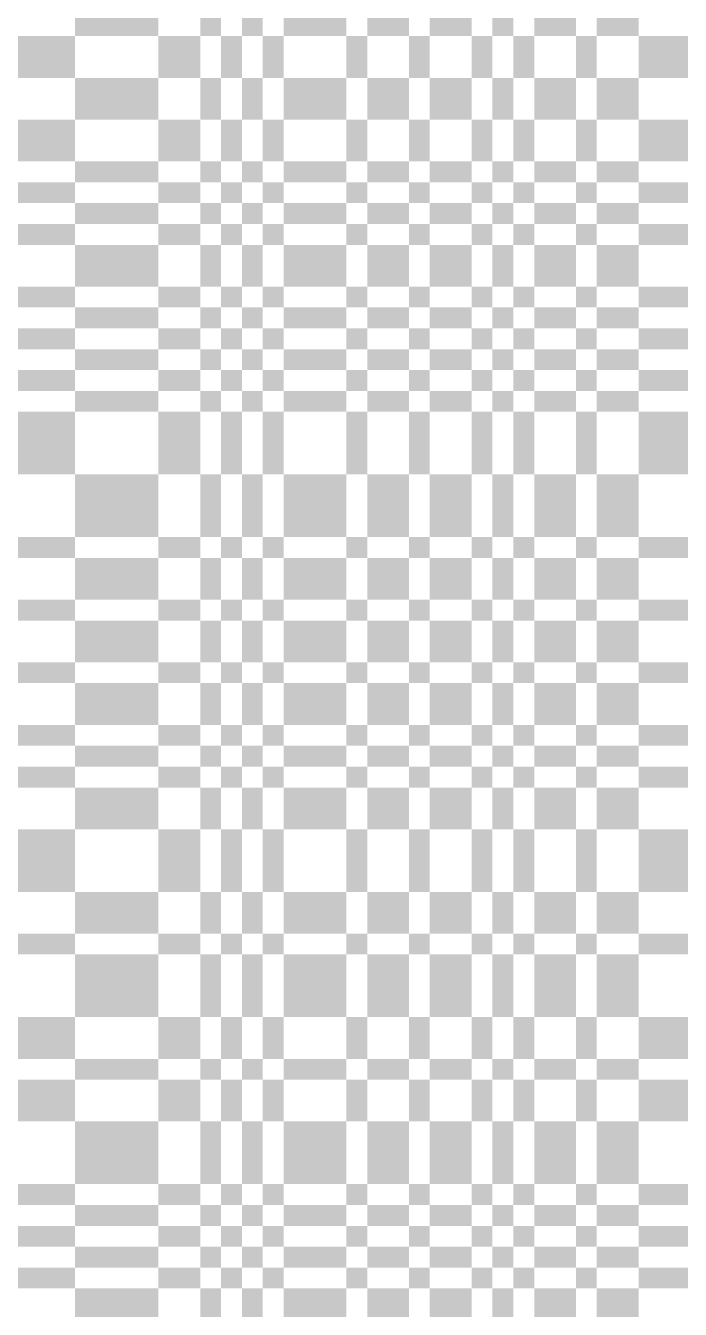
# Model space of a CAD drawing. Extents: x 0 to 200, y 0 to 200.
# Drawn here: x 137.46 to 150, y 75.6 to 100.2 of the extents above; entities that cross this region are included whole.
import ezdxf

# ---------------------------------------------------------------- set-up
doc = ezdxf.new("R2010")
doc.units = 0

msp = doc.modelspace()

# ---------------------------------------------------------------- linework, layer by layer
at = {"layer": 'CHROME'}
for points in [[(138.4, 100), (140, 100), (138.4, 100.4), (140, 100.4)], [(140.8, 100), (141.2, 100), (140.8, 100.4), (141.2, 100.4)], [(141.6, 100), (142, 100), (141.6, 100.4), (142, 100.4)], [(142.4, 100), (143.6, 100), (142.4, 100.4), (143.6, 100.4)], [(144, 100), (144.8, 100), (144, 100.4), (144.8, 100.4)], [(145.2, 100), (146, 100), (145.2, 100.4), (146, 100.4)], [(146.4, 100), (146.8, 100), (146.4, 100.4), (146.8, 100.4)], [(147.2, 100), (148, 100), (147.2, 100.4), (148, 100.4)], [(148.4, 100), (149.2, 100), (148.4, 100.4), (149.2, 100.4)], [(137.2, 99.2), (138.4, 99.2), (137.2, 100), (138.4, 100)], [(140, 99.2), (140.8, 99.2), (140, 100), (140.8, 100)], [(141.2, 99.2), (141.6, 99.2), (141.2, 100), (141.6, 100)], [(142, 99.2), (142.4, 99.2), (142, 100), (142.4, 100)], [(143.6, 99.2), (144, 99.2), (143.6, 100), (144, 100)], [(144.8, 99.2), (145.2, 99.2), (144.8, 100), (145.2, 100)], [(146, 99.2), (146.4, 99.2), (146, 100), (146.4, 100)], [(146.8, 99.2), (147.2, 99.2), (146.8, 100), (147.2, 100)], [(148, 99.2), (148.4, 99.2), (148, 100), (148.4, 100)], [(149.2, 99.2), (150.8, 99.2), (149.2, 100), (150.8, 100)], [(138.4, 98.4), (140, 98.4), (138.4, 99.2), (140, 99.2)], [(140.8, 98.4), (141.2, 98.4), (140.8, 99.2), (141.2, 99.2)], [(141.6, 98.4), (142, 98.4), (141.6, 99.2), (142, 99.2)], [(142.4, 98.4), (143.6, 98.4), (142.4, 99.2), (143.6, 99.2)], [(144, 98.4), (144.8, 98.4), (144, 99.2), (144.8, 99.2)], [(145.2, 98.4), (146, 98.4), (145.2, 99.2), (146, 99.2)], [(146.4, 98.4), (146.8, 98.4), (146.4, 99.2), (146.8, 99.2)], [(147.2, 98.4), (148, 98.4), (147.2, 99.2), (148, 99.2)], [(148.4, 98.4), (149.2, 98.4), (148.4, 99.2), (149.2, 99.2)], [(137.2, 97.6), (138.4, 97.6), (137.2, 98.4), (138.4, 98.4)], [(140, 97.6), (140.8, 97.6), (140, 98.4), (140.8, 98.4)], [(141.2, 97.6), (141.6, 97.6), (141.2, 98.4), (141.6, 98.4)], [(142, 97.6), (142.4, 97.6), (142, 98.4), (142.4, 98.4)], [(143.6, 97.6), (144, 97.6), (143.6, 98.4), (144, 98.4)], [(144.8, 97.6), (145.2, 97.6), (144.8, 98.4), (145.2, 98.4)], [(146, 97.6), (146.4, 97.6), (146, 98.4), (146.4, 98.4)], [(146.8, 97.6), (147.2, 97.6), (146.8, 98.4), (147.2, 98.4)], [(148, 97.6), (148.4, 97.6), (148, 98.4), (148.4, 98.4)], [(149.2, 97.6), (150.8, 97.6), (149.2, 98.4), (150.8, 98.4)], [(138.4, 97.2), (140, 97.2), (138.4, 97.6), (140, 97.6)], [(140.8, 97.2), (141.2, 97.2), (140.8, 97.6), (141.2, 97.6)], [(141.6, 97.2), (142, 97.2), (141.6, 97.6), (142, 97.6)], [(142.4, 97.2), (143.6, 97.2), (142.4, 97.6), (143.6, 97.6)], [(144, 97.2), (144.8, 97.2), (144, 97.6), (144.8, 97.6)], [(145.2, 97.2), (146, 97.2), (145.2, 97.6), (146, 97.6)], [(146.4, 97.2), (146.8, 97.2), (146.4, 97.6), (146.8, 97.6)], [(147.2, 97.2), (148, 97.2), (147.2, 97.6), (148, 97.6)], [(148.4, 97.2), (149.2, 97.2), (148.4, 97.6), (149.2, 97.6)], [(137.2, 96.8), (138.4, 96.8), (137.2, 97.2), (138.4, 97.2)], [(140, 96.8), (140.8, 96.8), (140, 97.2), (140.8, 97.2)], [(141.2, 96.8), (141.6, 96.8), (141.2, 97.2), (141.6, 97.2)], [(142, 96.8), (142.4, 96.8), (142, 97.2), (142.4, 97.2)], [(143.6, 96.8), (144, 96.8), (143.6, 97.2), (144, 97.2)], [(144.8, 96.8), (145.2, 96.8), (144.8, 97.2), (145.2, 97.2)], [(146, 96.8), (146.4, 96.8), (146, 97.2), (146.4, 97.2)], [(146.8, 96.8), (147.2, 96.8), (146.8, 97.2), (147.2, 97.2)], [(148, 96.8), (148.4, 96.8), (148, 97.2), (148.4, 97.2)], [(149.2, 96.8), (150.8, 96.8), (149.2, 97.2), (150.8, 97.2)], [(138.4, 96.4), (140, 96.4), (138.4, 96.8), (140, 96.8)], [(140.8, 96.4), (141.2, 96.4), (140.8, 96.8), (141.2, 96.8)], [(141.6, 96.4), (142, 96.4), (141.6, 96.8), (142, 96.8)], [(142.4, 96.4), (143.6, 96.4), (142.4, 96.8), (143.6, 96.8)], [(144, 96.4), (144.8, 96.4), (144, 96.8), (144.8, 96.8)], [(145.2, 96.4), (146, 96.4), (145.2, 96.8), (146, 96.8)], [(146.4, 96.4), (146.8, 96.4), (146.4, 96.8), (146.8, 96.8)], [(147.2, 96.4), (148, 96.4), (147.2, 96.8), (148, 96.8)], [(148.4, 96.4), (149.2, 96.4), (148.4, 96.8), (149.2, 96.8)], [(137.2, 96), (138.4, 96), (137.2, 96.4), (138.4, 96.4)], [(140, 96), (140.8, 96), (140, 96.4), (140.8, 96.4)], [(141.2, 96), (141.6, 96), (141.2, 96.4), (141.6, 96.4)], [(142, 96), (142.4, 96), (142, 96.4), (142.4, 96.4)], [(143.6, 96), (144, 96), (143.6, 96.4), (144, 96.4)], [(144.8, 96), (145.2, 96), (144.8, 96.4), (145.2, 96.4)], [(146, 96), (146.4, 96), (146, 96.4), (146.4, 96.4)], [(146.8, 96), (147.2, 96), (146.8, 96.4), (147.2, 96.4)], [(148, 96), (148.4, 96), (148, 96.4), (148.4, 96.4)], [(149.2, 96), (150.8, 96), (149.2, 96.4), (150.8, 96.4)], [(138.4, 95.2), (140, 95.2), (138.4, 96), (140, 96)], [(140.8, 95.2), (141.2, 95.2), (140.8, 96), (141.2, 96)], [(141.6, 95.2), (142, 95.2), (141.6, 96), (142, 96)], [(142.4, 95.2), (143.6, 95.2), (142.4, 96), (143.6, 96)], [(144, 95.2), (144.8, 95.2), (144, 96), (144.8, 96)], [(145.2, 95.2), (146, 95.2), (145.2, 96), (146, 96)], [(146.4, 95.2), (146.8, 95.2), (146.4, 96), (146.8, 96)], [(147.2, 95.2), (148, 95.2), (147.2, 96), (148, 96)], [(148.4, 95.2), (149.2, 95.2), (148.4, 96), (149.2, 96)], [(137.2, 94.8), (138.4, 94.8), (137.2, 95.2), (138.4, 95.2)], [(140, 94.8), (140.8, 94.8), (140, 95.2), (140.8, 95.2)], [(141.2, 94.8), (141.6, 94.8), (141.2, 95.2), (141.6, 95.2)], [(142, 94.8), (142.4, 94.8), (142, 95.2), (142.4, 95.2)], [(143.6, 94.8), (144, 94.8), (143.6, 95.2), (144, 95.2)], [(144.8, 94.8), (145.2, 94.8), (144.8, 95.2), (145.2, 95.2)], [(146, 94.8), (146.4, 94.8), (146, 95.2), (146.4, 95.2)], [(146.8, 94.8), (147.2, 94.8), (146.8, 95.2), (147.2, 95.2)], [(148, 94.8), (148.4, 94.8), (148, 95.2), (148.4, 95.2)], [(149.2, 94.8), (150.8, 94.8), (149.2, 95.2), (150.8, 95.2)], [(138.4, 94.4), (140, 94.4), (138.4, 94.8), (140, 94.8)], [(140.8, 94.4), (141.2, 94.4), (140.8, 94.8), (141.2, 94.8)], [(141.6, 94.4), (142, 94.4), (141.6, 94.8), (142, 94.8)], [(142.4, 94.4), (143.6, 94.4), (142.4, 94.8), (143.6, 94.8)], [(144, 94.4), (144.8, 94.4), (144, 94.8), (144.8, 94.8)], [(145.2, 94.4), (146, 94.4), (145.2, 94.8), (146, 94.8)], [(146.4, 94.4), (146.8, 94.4), (146.4, 94.8), (146.8, 94.8)], [(147.2, 94.4), (148, 94.4), (147.2, 94.8), (148, 94.8)], [(148.4, 94.4), (149.2, 94.4), (148.4, 94.8), (149.2, 94.8)], [(137.2, 94), (138.4, 94), (137.2, 94.4), (138.4, 94.4)], [(140, 94), (140.8, 94), (140, 94.4), (140.8, 94.4)], [(141.2, 94), (141.6, 94), (141.2, 94.4), (141.6, 94.4)], [(142, 94), (142.4, 94), (142, 94.4), (142.4, 94.4)], [(143.6, 94), (144, 94), (143.6, 94.4), (144, 94.4)], [(144.8, 94), (145.2, 94), (144.8, 94.4), (145.2, 94.4)], [(146, 94), (146.4, 94), (146, 94.4), (146.4, 94.4)], [(146.8, 94), (147.2, 94), (146.8, 94.4), (147.2, 94.4)], [(148, 94), (148.4, 94), (148, 94.4), (148.4, 94.4)], [(149.2, 94), (150.8, 94), (149.2, 94.4), (150.8, 94.4)], [(138.4, 93.6), (140, 93.6), (138.4, 94), (140, 94)], [(140.8, 93.6), (141.2, 93.6), (140.8, 94), (141.2, 94)], [(141.6, 93.6), (142, 93.6), (141.6, 94), (142, 94)], [(142.4, 93.6), (143.6, 93.6), (142.4, 94), (143.6, 94)], [(144, 93.6), (144.8, 93.6), (144, 94), (144.8, 94)], [(145.2, 93.6), (146, 93.6), (145.2, 94), (146, 94)], [(146.4, 93.6), (146.8, 93.6), (146.4, 94), (146.8, 94)], [(147.2, 93.6), (148, 93.6), (147.2, 94), (148, 94)], [(148.4, 93.6), (149.2, 93.6), (148.4, 94), (149.2, 94)], [(137.2, 93.2), (138.4, 93.2), (137.2, 93.6), (138.4, 93.6)], [(140, 93.2), (140.8, 93.2), (140, 93.6), (140.8, 93.6)], [(141.2, 93.2), (141.6, 93.2), (141.2, 93.6), (141.6, 93.6)], [(142, 93.2), (142.4, 93.2), (142, 93.6), (142.4, 93.6)], [(143.6, 93.2), (144, 93.2), (143.6, 93.6), (144, 93.6)], [(144.8, 93.2), (145.2, 93.2), (144.8, 93.6), (145.2, 93.6)], [(146, 93.2), (146.4, 93.2), (146, 93.6), (146.4, 93.6)], [(146.8, 93.2), (147.2, 93.2), (146.8, 93.6), (147.2, 93.6)], [(148, 93.2), (148.4, 93.2), (148, 93.6), (148.4, 93.6)], [(149.2, 93.2), (150.8, 93.2), (149.2, 93.6), (150.8, 93.6)], [(138.4, 92.8), (140, 92.8), (138.4, 93.2), (140, 93.2)], [(140.8, 92.8), (141.2, 92.8), (140.8, 93.2), (141.2, 93.2)], [(141.6, 92.8), (142, 92.8), (141.6, 93.2), (142, 93.2)], [(142.4, 92.8), (143.6, 92.8), (142.4, 93.2), (143.6, 93.2)], [(144, 92.8), (144.8, 92.8), (144, 93.2), (144.8, 93.2)], [(145.2, 92.8), (146, 92.8), (145.2, 93.2), (146, 93.2)], [(146.4, 92.8), (146.8, 92.8), (146.4, 93.2), (146.8, 93.2)], [(147.2, 92.8), (148, 92.8), (147.2, 93.2), (148, 93.2)], [(148.4, 92.8), (149.2, 92.8), (148.4, 93.2), (149.2, 93.2)], [(137.2, 91.6), (138.4, 91.6), (137.2, 92.8), (138.4, 92.8)], [(140, 91.6), (140.8, 91.6), (140, 92.8), (140.8, 92.8)], [(141.2, 91.6), (141.6, 91.6), (141.2, 92.8), (141.6, 92.8)], [(142, 91.6), (142.4, 91.6), (142, 92.8), (142.4, 92.8)], [(143.6, 91.6), (144, 91.6), (143.6, 92.8), (144, 92.8)], [(144.8, 91.6), (145.2, 91.6), (144.8, 92.8), (145.2, 92.8)], [(146, 91.6), (146.4, 91.6), (146, 92.8), (146.4, 92.8)], [(146.8, 91.6), (147.2, 91.6), (146.8, 92.8), (147.2, 92.8)], [(148, 91.6), (148.4, 91.6), (148, 92.8), (148.4, 92.8)], [(149.2, 91.6), (150.8, 91.6), (149.2, 92.8), (150.8, 92.8)], [(138.4, 90.4), (140, 90.4), (138.4, 91.6), (140, 91.6)], [(140.8, 90.4), (141.2, 90.4), (140.8, 91.6), (141.2, 91.6)], [(141.6, 90.4), (142, 90.4), (141.6, 91.6), (142, 91.6)], [(142.4, 90.4), (143.6, 90.4), (142.4, 91.6), (143.6, 91.6)], [(144, 90.4), (144.8, 90.4), (144, 91.6), (144.8, 91.6)], [(145.2, 90.4), (146, 90.4), (145.2, 91.6), (146, 91.6)], [(146.4, 90.4), (146.8, 90.4), (146.4, 91.6), (146.8, 91.6)], [(147.2, 90.4), (148, 90.4), (147.2, 91.6), (148, 91.6)], [(148.4, 90.4), (149.2, 90.4), (148.4, 91.6), (149.2, 91.6)], [(137.2, 90), (138.4, 90), (137.2, 90.4), (138.4, 90.4)], [(140, 90), (140.8, 90), (140, 90.4), (140.8, 90.4)], [(141.2, 90), (141.6, 90), (141.2, 90.4), (141.6, 90.4)], [(142, 90), (142.4, 90), (142, 90.4), (142.4, 90.4)], [(143.6, 90), (144, 90), (143.6, 90.4), (144, 90.4)], [(144.8, 90), (145.2, 90), (144.8, 90.4), (145.2, 90.4)], [(146, 90), (146.4, 90), (146, 90.4), (146.4, 90.4)], [(146.8, 90), (147.2, 90), (146.8, 90.4), (147.2, 90.4)], [(148, 90), (148.4, 90), (148, 90.4), (148.4, 90.4)], [(149.2, 90), (150.8, 90), (149.2, 90.4), (150.8, 90.4)], [(138.4, 89.2), (140, 89.2), (138.4, 90), (140, 90)], [(140.8, 89.2), (141.2, 89.2), (140.8, 90), (141.2, 90)], [(141.6, 89.2), (142, 89.2), (141.6, 90), (142, 90)], [(142.4, 89.2), (143.6, 89.2), (142.4, 90), (143.6, 90)], [(144, 89.2), (144.8, 89.2), (144, 90), (144.8, 90)], [(145.2, 89.2), (146, 89.2), (145.2, 90), (146, 90)], [(146.4, 89.2), (146.8, 89.2), (146.4, 90), (146.8, 90)], [(147.2, 89.2), (148, 89.2), (147.2, 90), (148, 90)], [(148.4, 89.2), (149.2, 89.2), (148.4, 90), (149.2, 90)], [(137.2, 88.8), (138.4, 88.8), (137.2, 89.2), (138.4, 89.2)], [(140, 88.8), (140.8, 88.8), (140, 89.2), (140.8, 89.2)], [(141.2, 88.8), (141.6, 88.8), (141.2, 89.2), (141.6, 89.2)], [(142, 88.8), (142.4, 88.8), (142, 89.2), (142.4, 89.2)], [(143.6, 88.8), (144, 88.8), (143.6, 89.2), (144, 89.2)], [(144.8, 88.8), (145.2, 88.8), (144.8, 89.2), (145.2, 89.2)], [(146, 88.8), (146.4, 88.8), (146, 89.2), (146.4, 89.2)], [(146.8, 88.8), (147.2, 88.8), (146.8, 89.2), (147.2, 89.2)], [(148, 88.8), (148.4, 88.8), (148, 89.2), (148.4, 89.2)], [(149.2, 88.8), (150.8, 88.8), (149.2, 89.2), (150.8, 89.2)], [(138.4, 88), (140, 88), (138.4, 88.8), (140, 88.8)], [(140.8, 88), (141.2, 88), (140.8, 88.8), (141.2, 88.8)], [(141.6, 88), (142, 88), (141.6, 88.8), (142, 88.8)], [(142.4, 88), (143.6, 88), (142.4, 88.8), (143.6, 88.8)], [(144, 88), (144.8, 88), (144, 88.8), (144.8, 88.8)], [(145.2, 88), (146, 88), (145.2, 88.8), (146, 88.8)], [(146.4, 88), (146.8, 88), (146.4, 88.8), (146.8, 88.8)], [(147.2, 88), (148, 88), (147.2, 88.8), (148, 88.8)], [(148.4, 88), (149.2, 88), (148.4, 88.8), (149.2, 88.8)], [(137.2, 87.6), (138.4, 87.6), (137.2, 88), (138.4, 88)], [(140, 87.6), (140.8, 87.6), (140, 88), (140.8, 88)], [(141.2, 87.6), (141.6, 87.6), (141.2, 88), (141.6, 88)], [(142, 87.6), (142.4, 87.6), (142, 88), (142.4, 88)], [(143.6, 87.6), (144, 87.6), (143.6, 88), (144, 88)], [(144.8, 87.6), (145.2, 87.6), (144.8, 88), (145.2, 88)], [(146, 87.6), (146.4, 87.6), (146, 88), (146.4, 88)], [(146.8, 87.6), (147.2, 87.6), (146.8, 88), (147.2, 88)], [(148, 87.6), (148.4, 87.6), (148, 88), (148.4, 88)], [(149.2, 87.6), (150.8, 87.6), (149.2, 88), (150.8, 88)], [(138.4, 86.8), (140, 86.8), (138.4, 87.6), (140, 87.6)], [(140.8, 86.8), (141.2, 86.8), (140.8, 87.6), (141.2, 87.6)], [(141.6, 86.8), (142, 86.8), (141.6, 87.6), (142, 87.6)], [(142.4, 86.8), (143.6, 86.8), (142.4, 87.6), (143.6, 87.6)], [(144, 86.8), (144.8, 86.8), (144, 87.6), (144.8, 87.6)], [(145.2, 86.8), (146, 86.8), (145.2, 87.6), (146, 87.6)], [(146.4, 86.8), (146.8, 86.8), (146.4, 87.6), (146.8, 87.6)], [(147.2, 86.8), (148, 86.8), (147.2, 87.6), (148, 87.6)], [(148.4, 86.8), (149.2, 86.8), (148.4, 87.6), (149.2, 87.6)], [(137.2, 86.4), (138.4, 86.4), (137.2, 86.8), (138.4, 86.8)], [(140, 86.4), (140.8, 86.4), (140, 86.8), (140.8, 86.8)], [(141.2, 86.4), (141.6, 86.4), (141.2, 86.8), (141.6, 86.8)], [(142, 86.4), (142.4, 86.4), (142, 86.8), (142.4, 86.8)], [(143.6, 86.4), (144, 86.4), (143.6, 86.8), (144, 86.8)], [(144.8, 86.4), (145.2, 86.4), (144.8, 86.8), (145.2, 86.8)], [(146, 86.4), (146.4, 86.4), (146, 86.8), (146.4, 86.8)], [(146.8, 86.4), (147.2, 86.4), (146.8, 86.8), (147.2, 86.8)], [(148, 86.4), (148.4, 86.4), (148, 86.8), (148.4, 86.8)], [(149.2, 86.4), (150.8, 86.4), (149.2, 86.8), (150.8, 86.8)], [(138.4, 86), (140, 86), (138.4, 86.4), (140, 86.4)], [(140.8, 86), (141.2, 86), (140.8, 86.4), (141.2, 86.4)], [(141.6, 86), (142, 86), (141.6, 86.4), (142, 86.4)], [(142.4, 86), (143.6, 86), (142.4, 86.4), (143.6, 86.4)], [(144, 86), (144.8, 86), (144, 86.4), (144.8, 86.4)], [(145.2, 86), (146, 86), (145.2, 86.4), (146, 86.4)], [(146.4, 86), (146.8, 86), (146.4, 86.4), (146.8, 86.4)], [(147.2, 86), (148, 86), (147.2, 86.4), (148, 86.4)], [(148.4, 86), (149.2, 86), (148.4, 86.4), (149.2, 86.4)], [(137.2, 85.6), (138.4, 85.6), (137.2, 86), (138.4, 86)], [(140, 85.6), (140.8, 85.6), (140, 86), (140.8, 86)], [(141.2, 85.6), (141.6, 85.6), (141.2, 86), (141.6, 86)], [(142, 85.6), (142.4, 85.6), (142, 86), (142.4, 86)], [(143.6, 85.6), (144, 85.6), (143.6, 86), (144, 86)], [(144.8, 85.6), (145.2, 85.6), (144.8, 86), (145.2, 86)], [(146, 85.6), (146.4, 85.6), (146, 86), (146.4, 86)], [(146.8, 85.6), (147.2, 85.6), (146.8, 86), (147.2, 86)], [(148, 85.6), (148.4, 85.6), (148, 86), (148.4, 86)], [(149.2, 85.6), (150.8, 85.6), (149.2, 86), (150.8, 86)], [(138.4, 84.8), (140, 84.8), (138.4, 85.6), (140, 85.6)], [(140.8, 84.8), (141.2, 84.8), (140.8, 85.6), (141.2, 85.6)], [(141.6, 84.8), (142, 84.8), (141.6, 85.6), (142, 85.6)], [(142.4, 84.8), (143.6, 84.8), (142.4, 85.6), (143.6, 85.6)], [(144, 84.8), (144.8, 84.8), (144, 85.6), (144.8, 85.6)], [(145.2, 84.8), (146, 84.8), (145.2, 85.6), (146, 85.6)], [(146.4, 84.8), (146.8, 84.8), (146.4, 85.6), (146.8, 85.6)], [(147.2, 84.8), (148, 84.8), (147.2, 85.6), (148, 85.6)], [(148.4, 84.8), (149.2, 84.8), (148.4, 85.6), (149.2, 85.6)], [(137.2, 83.6), (138.4, 83.6), (137.2, 84.8), (138.4, 84.8)], [(140, 83.6), (140.8, 83.6), (140, 84.8), (140.8, 84.8)], [(141.2, 83.6), (141.6, 83.6), (141.2, 84.8), (141.6, 84.8)], [(142, 83.6), (142.4, 83.6), (142, 84.8), (142.4, 84.8)], [(143.6, 83.6), (144, 83.6), (143.6, 84.8), (144, 84.8)], [(144.8, 83.6), (145.2, 83.6), (144.8, 84.8), (145.2, 84.8)], [(146, 83.6), (146.4, 83.6), (146, 84.8), (146.4, 84.8)], [(146.8, 83.6), (147.2, 83.6), (146.8, 84.8), (147.2, 84.8)], [(148, 83.6), (148.4, 83.6), (148, 84.8), (148.4, 84.8)], [(149.2, 83.6), (150.8, 83.6), (149.2, 84.8), (150.8, 84.8)], [(138.4, 82.8), (140, 82.8), (138.4, 83.6), (140, 83.6)], [(140.8, 82.8), (141.2, 82.8), (140.8, 83.6), (141.2, 83.6)], [(141.6, 82.8), (142, 82.8), (141.6, 83.6), (142, 83.6)], [(142.4, 82.8), (143.6, 82.8), (142.4, 83.6), (143.6, 83.6)], [(144, 82.8), (144.8, 82.8), (144, 83.6), (144.8, 83.6)], [(145.2, 82.8), (146, 82.8), (145.2, 83.6), (146, 83.6)], [(146.4, 82.8), (146.8, 82.8), (146.4, 83.6), (146.8, 83.6)], [(147.2, 82.8), (148, 82.8), (147.2, 83.6), (148, 83.6)], [(148.4, 82.8), (149.2, 82.8), (148.4, 83.6), (149.2, 83.6)], [(137.2, 82.4), (138.4, 82.4), (137.2, 82.8), (138.4, 82.8)], [(140, 82.4), (140.8, 82.4), (140, 82.8), (140.8, 82.8)], [(141.2, 82.4), (141.6, 82.4), (141.2, 82.8), (141.6, 82.8)], [(142, 82.4), (142.4, 82.4), (142, 82.8), (142.4, 82.8)], [(143.6, 82.4), (144, 82.4), (143.6, 82.8), (144, 82.8)], [(144.8, 82.4), (145.2, 82.4), (144.8, 82.8), (145.2, 82.8)], [(146, 82.4), (146.4, 82.4), (146, 82.8), (146.4, 82.8)], [(146.8, 82.4), (147.2, 82.4), (146.8, 82.8), (147.2, 82.8)], [(148, 82.4), (148.4, 82.4), (148, 82.8), (148.4, 82.8)], [(149.2, 82.4), (150.8, 82.4), (149.2, 82.8), (150.8, 82.8)], [(138.4, 81.2), (140, 81.2), (138.4, 82.4), (140, 82.4)], [(140.8, 81.2), (141.2, 81.2), (140.8, 82.4), (141.2, 82.4)], [(141.6, 81.2), (142, 81.2), (141.6, 82.4), (142, 82.4)], [(142.4, 81.2), (143.6, 81.2), (142.4, 82.4), (143.6, 82.4)], [(144, 81.2), (144.8, 81.2), (144, 82.4), (144.8, 82.4)], [(145.2, 81.2), (146, 81.2), (145.2, 82.4), (146, 82.4)], [(146.4, 81.2), (146.8, 81.2), (146.4, 82.4), (146.8, 82.4)], [(147.2, 81.2), (148, 81.2), (147.2, 82.4), (148, 82.4)], [(148.4, 81.2), (149.2, 81.2), (148.4, 82.4), (149.2, 82.4)], [(137.2, 80.4), (138.4, 80.4), (137.2, 81.2), (138.4, 81.2)], [(140, 80.4), (140.8, 80.4), (140, 81.2), (140.8, 81.2)], [(141.2, 80.4), (141.6, 80.4), (141.2, 81.2), (141.6, 81.2)], [(142, 80.4), (142.4, 80.4), (142, 81.2), (142.4, 81.2)], [(143.6, 80.4), (144, 80.4), (143.6, 81.2), (144, 81.2)], [(144.8, 80.4), (145.2, 80.4), (144.8, 81.2), (145.2, 81.2)], [(146, 80.4), (146.4, 80.4), (146, 81.2), (146.4, 81.2)], [(146.8, 80.4), (147.2, 80.4), (146.8, 81.2), (147.2, 81.2)], [(148, 80.4), (148.4, 80.4), (148, 81.2), (148.4, 81.2)], [(149.2, 80.4), (150.8, 80.4), (149.2, 81.2), (150.8, 81.2)], [(138.4, 80), (140, 80), (138.4, 80.4), (140, 80.4)], [(140.8, 80), (141.2, 80), (140.8, 80.4), (141.2, 80.4)], [(141.6, 80), (142, 80), (141.6, 80.4), (142, 80.4)], [(142.4, 80), (143.6, 80), (142.4, 80.4), (143.6, 80.4)], [(144, 80), (144.8, 80), (144, 80.4), (144.8, 80.4)], [(145.2, 80), (146, 80), (145.2, 80.4), (146, 80.4)], [(146.4, 80), (146.8, 80), (146.4, 80.4), (146.8, 80.4)], [(147.2, 80), (148, 80), (147.2, 80.4), (148, 80.4)], [(148.4, 80), (149.2, 80), (148.4, 80.4), (149.2, 80.4)], [(137.2, 79.2), (138.4, 79.2), (137.2, 80), (138.4, 80)], [(140, 79.2), (140.8, 79.2), (140, 80), (140.8, 80)], [(141.2, 79.2), (141.6, 79.2), (141.2, 80), (141.6, 80)], [(142, 79.2), (142.4, 79.2), (142, 80), (142.4, 80)], [(143.6, 79.2), (144, 79.2), (143.6, 80), (144, 80)], [(144.8, 79.2), (145.2, 79.2), (144.8, 80), (145.2, 80)], [(146, 79.2), (146.4, 79.2), (146, 80), (146.4, 80)], [(146.8, 79.2), (147.2, 79.2), (146.8, 80), (147.2, 80)], [(148, 79.2), (148.4, 79.2), (148, 80), (148.4, 80)], [(149.2, 79.2), (150.8, 79.2), (149.2, 80), (150.8, 80)], [(138.4, 78), (140, 78), (138.4, 79.2), (140, 79.2)], [(140.8, 78), (141.2, 78), (140.8, 79.2), (141.2, 79.2)], [(141.6, 78), (142, 78), (141.6, 79.2), (142, 79.2)], [(142.4, 78), (143.6, 78), (142.4, 79.2), (143.6, 79.2)], [(144, 78), (144.8, 78), (144, 79.2), (144.8, 79.2)], [(145.2, 78), (146, 78), (145.2, 79.2), (146, 79.2)], [(146.4, 78), (146.8, 78), (146.4, 79.2), (146.8, 79.2)], [(147.2, 78), (148, 78), (147.2, 79.2), (148, 79.2)], [(148.4, 78), (149.2, 78), (148.4, 79.2), (149.2, 79.2)], [(137.2, 77.6), (138.4, 77.6), (137.2, 78), (138.4, 78)], [(140, 77.6), (140.8, 77.6), (140, 78), (140.8, 78)], [(141.2, 77.6), (141.6, 77.6), (141.2, 78), (141.6, 78)], [(142, 77.6), (142.4, 77.6), (142, 78), (142.4, 78)], [(143.6, 77.6), (144, 77.6), (143.6, 78), (144, 78)], [(144.8, 77.6), (145.2, 77.6), (144.8, 78), (145.2, 78)], [(146, 77.6), (146.4, 77.6), (146, 78), (146.4, 78)], [(146.8, 77.6), (147.2, 77.6), (146.8, 78), (147.2, 78)], [(148, 77.6), (148.4, 77.6), (148, 78), (148.4, 78)], [(149.2, 77.6), (150.8, 77.6), (149.2, 78), (150.8, 78)], [(138.4, 77.2), (140, 77.2), (138.4, 77.6), (140, 77.6)], [(140.8, 77.2), (141.2, 77.2), (140.8, 77.6), (141.2, 77.6)], [(141.6, 77.2), (142, 77.2), (141.6, 77.6), (142, 77.6)], [(142.4, 77.2), (143.6, 77.2), (142.4, 77.6), (143.6, 77.6)], [(144, 77.2), (144.8, 77.2), (144, 77.6), (144.8, 77.6)], [(145.2, 77.2), (146, 77.2), (145.2, 77.6), (146, 77.6)], [(146.4, 77.2), (146.8, 77.2), (146.4, 77.6), (146.8, 77.6)], [(147.2, 77.2), (148, 77.2), (147.2, 77.6), (148, 77.6)], [(148.4, 77.2), (149.2, 77.2), (148.4, 77.6), (149.2, 77.6)], [(137.2, 76.8), (138.4, 76.8), (137.2, 77.2), (138.4, 77.2)], [(140, 76.8), (140.8, 76.8), (140, 77.2), (140.8, 77.2)], [(141.2, 76.8), (141.6, 76.8), (141.2, 77.2), (141.6, 77.2)], [(142, 76.8), (142.4, 76.8), (142, 77.2), (142.4, 77.2)], [(143.6, 76.8), (144, 76.8), (143.6, 77.2), (144, 77.2)], [(144.8, 76.8), (145.2, 76.8), (144.8, 77.2), (145.2, 77.2)], [(146, 76.8), (146.4, 76.8), (146, 77.2), (146.4, 77.2)], [(146.8, 76.8), (147.2, 76.8), (146.8, 77.2), (147.2, 77.2)], [(148, 76.8), (148.4, 76.8), (148, 77.2), (148.4, 77.2)], [(149.2, 76.8), (150.8, 76.8), (149.2, 77.2), (150.8, 77.2)], [(138.4, 76.4), (140, 76.4), (138.4, 76.8), (140, 76.8)], [(140.8, 76.4), (141.2, 76.4), (140.8, 76.8), (141.2, 76.8)], [(141.6, 76.4), (142, 76.4), (141.6, 76.8), (142, 76.8)], [(142.4, 76.4), (143.6, 76.4), (142.4, 76.8), (143.6, 76.8)], [(144, 76.4), (144.8, 76.4), (144, 76.8), (144.8, 76.8)], [(145.2, 76.4), (146, 76.4), (145.2, 76.8), (146, 76.8)], [(146.4, 76.4), (146.8, 76.4), (146.4, 76.8), (146.8, 76.8)], [(147.2, 76.4), (148, 76.4), (147.2, 76.8), (148, 76.8)], [(148.4, 76.4), (149.2, 76.4), (148.4, 76.8), (149.2, 76.8)], [(137.2, 76), (138.4, 76), (137.2, 76.4), (138.4, 76.4)], [(140, 76), (140.8, 76), (140, 76.4), (140.8, 76.4)], [(141.2, 76), (141.6, 76), (141.2, 76.4), (141.6, 76.4)], [(142, 76), (142.4, 76), (142, 76.4), (142.4, 76.4)], [(143.6, 76), (144, 76), (143.6, 76.4), (144, 76.4)], [(144.8, 76), (145.2, 76), (144.8, 76.4), (145.2, 76.4)], [(146, 76), (146.4, 76), (146, 76.4), (146.4, 76.4)], [(146.8, 76), (147.2, 76), (146.8, 76.4), (147.2, 76.4)], [(148, 76), (148.4, 76), (148, 76.4), (148.4, 76.4)], [(149.2, 76), (150.8, 76), (149.2, 76.4), (150.8, 76.4)], [(138.4, 75.2), (140, 75.2), (138.4, 76), (140, 76)], [(140.8, 75.2), (141.2, 75.2), (140.8, 76), (141.2, 76)], [(141.6, 75.2), (142, 75.2), (141.6, 76), (142, 76)], [(142.4, 75.2), (143.6, 75.2), (142.4, 76), (143.6, 76)], [(144, 75.2), (144.8, 75.2), (144, 76), (144.8, 76)], [(145.2, 75.2), (146, 75.2), (145.2, 76), (146, 76)], [(146.4, 75.2), (146.8, 75.2), (146.4, 76), (146.8, 76)], [(147.2, 75.2), (148, 75.2), (147.2, 76), (148, 76)], [(148.4, 75.2), (149.2, 75.2), (148.4, 76), (149.2, 76)]]:
    msp.add_solid(points, dxfattribs=at)

doc.saveas('drawing.dxf')
